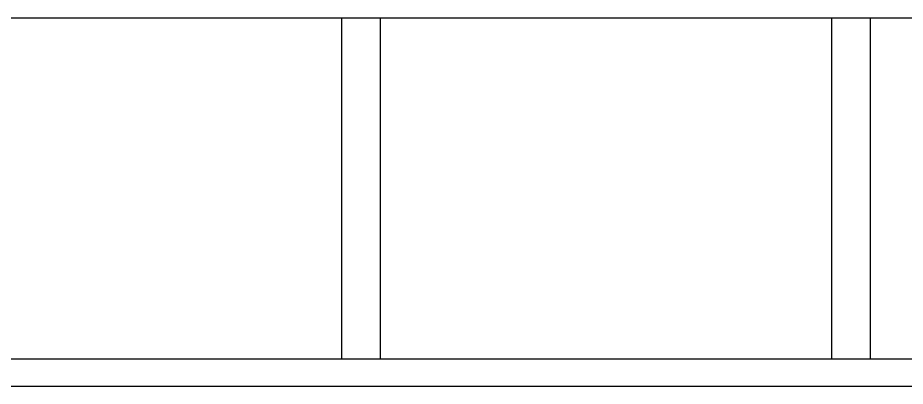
# Model space of a CAD drawing. Header units: centimetres. Extents: x 2004 to 13885, y -3131 to 5891.
# Drawn here: x 12534 to 13184, y 2659 to 2929 of the extents above; entities that cross this region are included whole.
import ezdxf

# ---------------------------------------------------------------- set-up
doc = ezdxf.new("R2010")
doc.units = ezdxf.units.CM

msp = doc.modelspace()

# ---------------------------------------------------------------- linework, layer by layer
for p, q in [((11974.93, 2929.23), (13800.98, 2929.23)), ((12771.18, 2929.23), (12771.18, 2679.23)), ((12799.49, 2929.23), (12799.49, 2679.23)), ((13129.71, 2929.23), (13129.71, 2679.23)), ((13158.02, 2929.23), (13158.02, 2679.23)), ((11885.06, 2659.23), (13885.06, 2659.23))]:
    msp.add_line(p, q)
msp.add_lwpolyline([(11974.93, 2659.23), (11974.93, 2679.23), (13800.98, 2679.23), (13800.98, 2659.23)])

doc.saveas('drawing.dxf')
